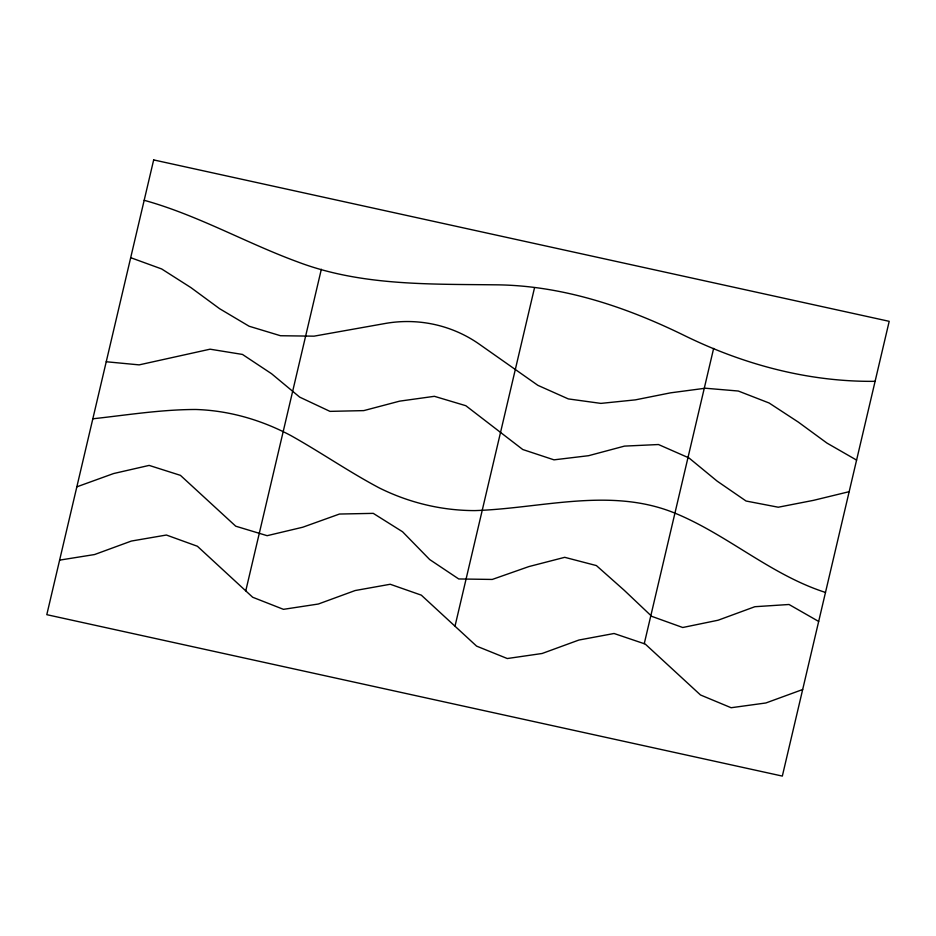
<?xml version="1.0" encoding="UTF-8"?>
<svg xmlns="http://www.w3.org/2000/svg" width="936" height="936" viewBox="0 0 936 936"><rect width="100%" height="100%" fill="white"/><g stroke="black" fill="none" stroke-linecap="round" stroke-linejoin="round"><path stroke-width="1.4" d="M245.77 590.827L321.34 269.264M455.06 625.938L534.514 287.797M644.249 643.711L713.642 348.403M802.667 689.528L765.882 702.971L731.133 707.733L700.502 694.98L645.22 644.038L614.063 633.496L578.904 640.037L542.108 653.492L507.289 658.534L476.588 646.121L421.305 595.144L390.23 584.263L355.13 590.546L318.334 604.024L283.456 609.336L252.673 597.25L197.391 546.25L166.397 535.029L131.356 541.055L94.559 554.545L59.623 560.126M76.846 486.837L113.595 473.546L149.14 465.403L180.426 475.348L235.732 526.196L267.134 535.684L302.749 527.225L339.475 514.039L373.265 513.361L402.574 531.777L429.671 559.541L458.734 578.963L492.254 579.442L528.91 566.572L564.712 557.318L596.396 565.578L624.218 590.277L651.725 616.344L682.73 627.506L718.076 620.229L754.872 606.715L789.025 604.492L818.672 621.445M849.163 491.681L813.501 500.35L778.261 507.218L746.086 501.029L717.128 481.116L688.954 457.926L658.476 444.53L624.476 446.109L588.592 455.692L553.983 459.845L522.779 449.526L465.824 405.709L434.398 396.314L399.637 401.146L363.788 410.611L329.975 411.372L299.695 397.133L271.569 373.733L242.471 354.44L210.073 349.186L139.136 364.876L106.236 361.752M92.839 418.79C127.132 415.046 161.308 409.5 195.905 409.488C229.133 410.541 261.39 419.936 290.686 435.474C320.65 452.217 348.906 471.826 379.244 487.913C408.95 502.69 441.605 510.588 474.809 510.6C541.675 508.517 611.138 486.521 675.886 513.536C728.185 535.287 771.159 575.02 825.493 592.441M875.101 381.326C808.669 382.099 743.5 364.56 684.122 335.392C624.862 306.388 560.84 285.035 494.243 284.813C428.29 284.053 360.547 285.726 297.835 261.963C245.981 242.951 197.613 215.081 144.179 200.292M130.701 257.681L161.671 268.96L190.921 287.609L219.597 308.693L249.105 326.231L280.496 335.731L314.028 336.164L384.216 323.657A125.354 123.295 -18.8 0 1 480.145 344.776L537.872 385.339L568.304 398.911L600.889 403.393L635.345 399.871L670.621 392.827L705.334 388.229L738.305 391.026L769.123 403.006L798.268 422.066L826.956 443.079L856.592 460.102M153.668 159.916L46.8 614.671L782.332 776.084L889.2 321.329L153.668 159.916"/></g></svg>
